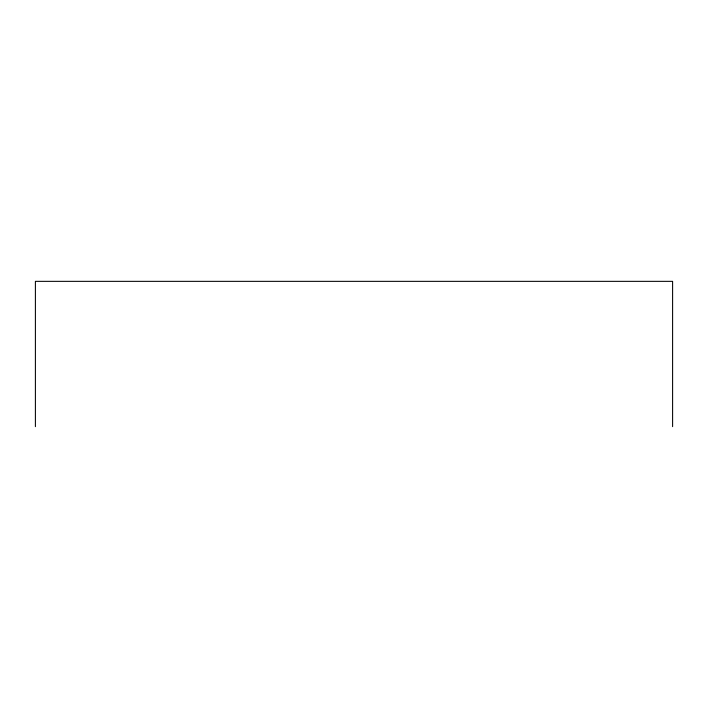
<?xml version="1.0" encoding="UTF-8"?>
<svg xmlns="http://www.w3.org/2000/svg" width="708" height="708" viewBox="0 0 708 708"><rect width="100%" height="100%" fill="white"/><g stroke="black" fill="none" stroke-linecap="round" stroke-linejoin="round"><path stroke-width="1.06" d="M672.6 426.65L672.6 281.35L35.4 281.35L35.4 426.65"/></g></svg>
